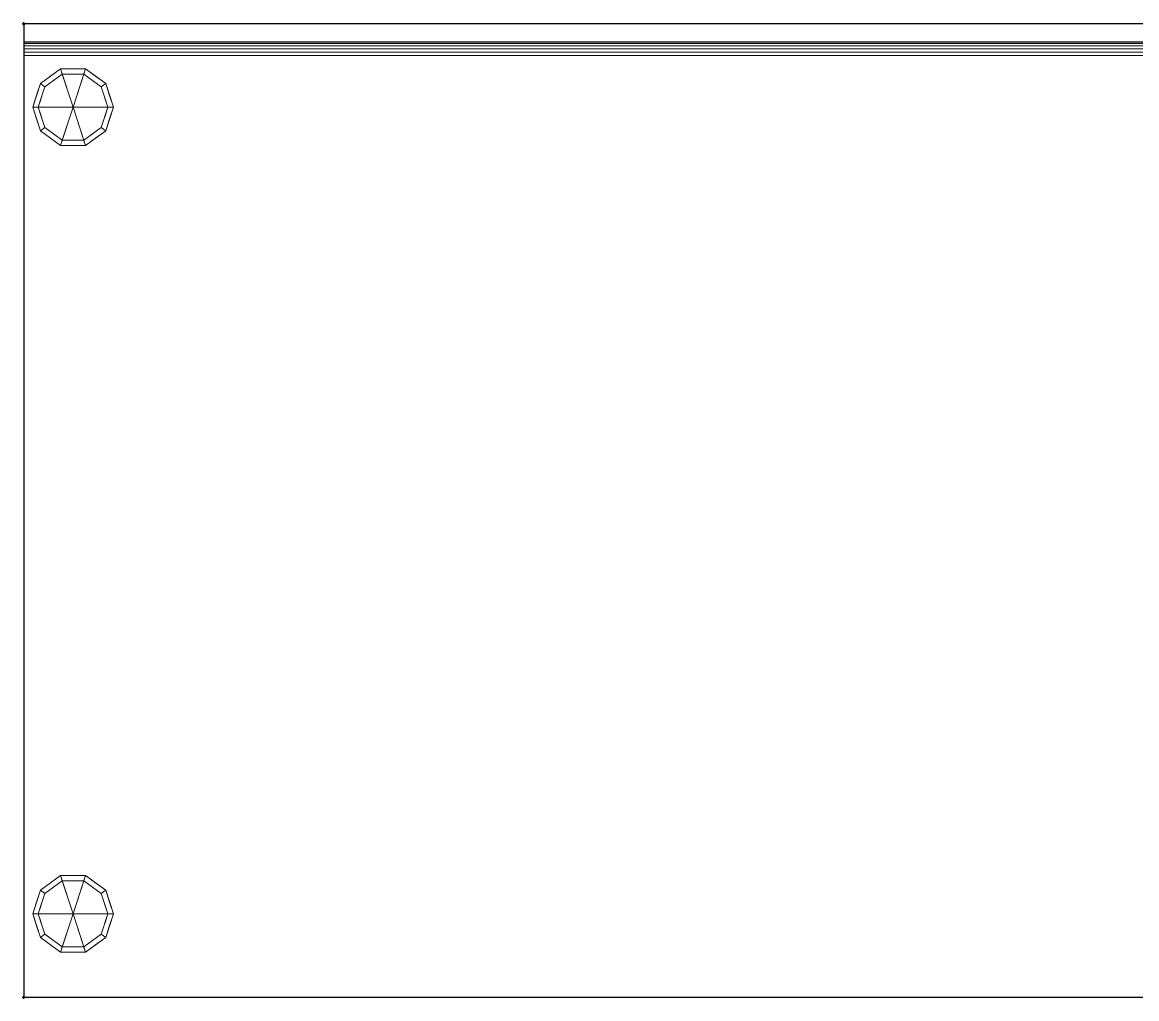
# Model space of a CAD drawing. Header units: millimetres. Extents: x -1 to 1601, y -701 to 1.
# Drawn here: x -1 to 800, y -701 to 1 of the extents above; entities that cross this region are included whole.
import ezdxf

# ---------------------------------------------------------------- set-up
doc = ezdxf.new("R2010")
doc.units = ezdxf.units.MM
doc.header["$PDMODE"] = 34
for name, color, linetype in [('IQ_200_2D', 1, 'Continuous'), ('IQ_200_3D', 1, 'Continuous'), ('IQ_204_2D', 7, 'Continuous'), ('IQ_INS_3D', 3, 'Continuous')]:
    doc.layers.add(name, color=color, linetype=linetype)

msp = doc.modelspace()

# ---------------------------------------------------------------- linework, layer by layer
at = {"layer": 'IQ_200_2D'}
for p, q in [((1600, 0), (0, 0)), ((0, 0), (0, -700)), ((0, -700), (1600, -700))]:
    msp.add_line(p, q, dxfattribs=at)
at = {"layer": 'IQ_204_2D', "ltscale": 10}
msp.add_line((0, -13), (1600, -13), dxfattribs=at)
at = {"layer": 'IQ_INS_3D'}
for p in [(0, 0), (0, -700)]:
    msp.add_point(p, dxfattribs=at)

# ---------------------------------------------------------------- meshes
at = {"layer": 'IQ_200_3D', "lineweight": 18}
mesh = msp.add_polyface(dxfattribs=at)
corners = [(0, -23, 900), (0, -20.41, 900.34), (0, -18, 901.34), (0, -15.93, 902.93), (0, -14.34, 905), (0, -13.34, 907.41), (0, -13, 910), (0, -13, 1000), (0, 0, 1000), (0, 0, 850), (0, -700, 850), (0, -700, 900)]
mesh.append_faces([[corners[k] for k in face] for face in [(1, 9, 0), (4, 9, 3)]], dxfattribs={"vtx0": -1, "vtx1": -1})
mesh.append_faces([[corners[k] for k in face] for face in [(9, 5, 6)]], dxfattribs={"vtx0": -1, "vtx2": -1})
mesh.append_faces([[corners[k] for k in face] for face in [(2, 3, 9), (1, 2, 9), (4, 5, 9)]], dxfattribs={"vtx1": -1, "vtx2": -1})
mesh.append_faces([[corners[k] for k in face] for face in [(10, 11, 0, 9)]], dxfattribs={"vtx2": -1})
mesh.append_faces([[corners[k] for k in face] for face in [(6, 7, 8, 9)]], dxfattribs={"vtx3": -1})
mesh = msp.add_polyface(dxfattribs=at)
corners = [(1600, -700, 850), (0, -700, 850), (0, 0, 850), (1600, 0, 850)]
mesh.append_faces([[corners[k] for k in face] for face in [(0, 1, 2, 3)]])
mesh = msp.add_polyface(dxfattribs=at)
corners = [(1600, 0, 850), (0, 0, 850), (0, 0, 1000), (1600, 0, 1000)]
mesh.append_faces([[corners[k] for k in face] for face in [(0, 1, 2, 3)]])
mesh = msp.add_polyface(dxfattribs=at)
corners = [(1600, 0, 1000), (0, 0, 1000), (0, -13, 1000), (1600, -13, 1000)]
mesh.append_faces([[corners[k] for k in face] for face in [(0, 1, 2, 3)]])
mesh = msp.add_polyface(dxfattribs=at)
corners = [(1600, -13, 1000), (0, -13, 1000), (0, -13, 910), (1600, -13, 910)]
mesh.append_faces([[corners[k] for k in face] for face in [(0, 1, 2, 3)]])
mesh = msp.add_polyface(dxfattribs=at)
corners = [(1600, -23, 900), (1600, -20.41, 900.34), (1600, -18, 901.34), (1600, -15.93, 902.93), (1600, -14.34, 905), (1600, -13.34, 907.41), (1600, -13, 910), (0, -13, 910), (0, -13.34, 907.41), (0, -14.34, 905), (0, -15.93, 902.93), (0, -18, 901.34), (0, -20.41, 900.34), (0, -23, 900)]
mesh.append_faces([[corners[k] for k in face] for face in [(8, 5, 6, 7)]], dxfattribs={"vtx0": -1})
mesh.append_faces([[corners[k] for k in face] for face in [(9, 4, 5, 8), (4, 9, 10, 3), (12, 1, 2, 11), (3, 10, 11, 2)]], dxfattribs={"vtx0": -1, "vtx2": -1})
mesh.append_faces([[corners[k] for k in face] for face in [(13, 0, 1, 12)]], dxfattribs={"vtx2": -1})
mesh = msp.add_polyface(dxfattribs=at)
corners = [(1600, -23, 900), (0, -23, 900), (0, -700, 900), (1600, -700, 900)]
mesh.append_faces([[corners[k] for k in face] for face in [(0, 1, 2, 3)]])
mesh = msp.add_polyface(dxfattribs=at)
corners = [(35.5, -60, 850), (64.5, -60, 850), (58.96, -42.95, 850), (44.46, -32.42, 850), (26.54, -32.42, 850), (12.04, -42.95, 850), (6.5, -60, 850)]
mesh.append_faces([[corners[k] for k in face] for face in [(0, 4, 5, 6)]], dxfattribs={"vtx0": -1})
mesh.append_faces([[corners[k] for k in face] for face in [(0, 3, 4)]], dxfattribs={"vtx0": -1, "vtx2": -1})
mesh.append_faces([[corners[k] for k in face] for face in [(0, 1, 2, 3)]], dxfattribs={"vtx3": -1})
mesh = msp.add_polyface(dxfattribs=at)
corners = [(6.5, -60, 850), (12.04, -42.95, 850), (26.54, -32.42, 850), (44.46, -32.42, 850), (58.96, -42.95, 850), (64.5, -60, 850), (64.5, -60, 75), (58.96, -42.95, 75), (44.46, -32.42, 75), (26.54, -32.42, 75), (12.04, -42.95, 75), (6.5, -60, 75), (61.51, -50.81, 850), (61.73, -51.48, 75), (51.71, -37.69, 850), (51.71, -37.69, 75), (35.5, -32.42, 850), (35.5, -32.42, 75), (19.29, -37.69, 850), (19.29, -37.69, 75), (9.49, -50.81, 850), (9.27, -51.48, 75)]
mesh.append_faces([[corners[k] for k in face] for face in [(13, 5, 6), (0, 21, 11)]], dxfattribs={"vtx0": -1})
mesh.append_faces([[corners[k] for k in face] for face in [(7, 12, 13), (5, 13, 12)]], dxfattribs={"vtx0": -1, "vtx1": -1})
mesh.append_faces([[corners[k] for k in face] for face in [(20, 10, 21), (14, 15, 8, 3), (4, 7, 15, 14), (7, 4, 12), (16, 17, 9, 2), (18, 19, 10, 1), (19, 18, 2, 9), (17, 16, 3, 8)]], dxfattribs={"vtx0": -1, "vtx2": -1})
mesh.append_faces([[corners[k] for k in face] for face in [(20, 1, 10), (0, 20, 21)]], dxfattribs={"vtx1": -1, "vtx2": -1})
mesh = msp.add_polyface(dxfattribs=at)
corners = [(6.5, -60, 75), (12.04, -42.95, 75), (26.54, -32.42, 75), (44.46, -32.42, 75), (58.96, -42.95, 75), (64.5, -60, 75), (60.5, -60, 75), (55.73, -45.31, 75), (43.23, -36.22, 75), (27.77, -36.22, 75), (15.27, -45.31, 75), (10.5, -60, 75)]
mesh.append_faces([[corners[k] for k in face] for face in [(10, 1, 2, 9)]], dxfattribs={"vtx0": -1, "vtx2": -1})
mesh.append_faces([[corners[k] for k in face] for face in [(6, 7, 4, 5)]], dxfattribs={"vtx1": -1})
mesh.append_faces([[corners[k] for k in face] for face in [(8, 9, 2, 3), (7, 8, 3, 4)]], dxfattribs={"vtx1": -1, "vtx3": -1})
mesh.append_faces([[corners[k] for k in face] for face in [(11, 0, 1, 10)]], dxfattribs={"vtx2": -1})
mesh = msp.add_polyface(dxfattribs=at)
corners = [(10.5, -60, 75), (15.27, -45.31, 75), (27.77, -36.22, 75), (43.23, -36.22, 75), (55.73, -45.31, 75), (60.5, -60, 75), (60.5, -60, 0), (55.73, -45.31, 0), (43.23, -36.22, 0), (27.77, -36.22, 0), (15.27, -45.31, 0), (10.5, -60, 0), (49.48, -40.76, 75), (49.48, -40.76, 0), (58.11, -52.65, 75), (58.11, -52.65, 0), (35.5, -36.22, 75), (35.5, -36.22, 0), (21.52, -40.76, 0), (21.52, -40.76, 75), (13.59, -50.5, 0), (12.89, -52.65, 75), (12.04, -55.25, 0)]
mesh.append_faces([[corners[k] for k in face] for face in [(15, 14, 5, 6)]], dxfattribs={"vtx0": -1})
mesh.append_faces([[corners[k] for k in face] for face in [(1, 20, 21), (21, 22, 0), (20, 1, 10)]], dxfattribs={"vtx0": -1, "vtx1": -1})
mesh.append_faces([[corners[k] for k in face] for face in [(14, 15, 7, 4), (21, 20, 22)]], dxfattribs={"vtx0": -1, "vtx2": -1})
mesh.append_faces([[corners[k] for k in face] for face in [(3, 12, 13, 8), (7, 13, 12, 4), (18, 10, 1, 19), (17, 9, 2, 16), (9, 18, 19, 2), (16, 3, 8, 17)]], dxfattribs={"vtx1": -1, "vtx3": -1})
mesh.append_faces([[corners[k] for k in face] for face in [(22, 11, 0)]], dxfattribs={"vtx2": -1})
mesh = msp.add_polyface(dxfattribs=at)
corners = [(10.5, -60, 0), (15.27, -45.31, 0), (27.77, -36.22, 0), (43.23, -36.22, 0), (55.73, -45.31, 0), (60.5, -60, 0), (35.5, -60, 0)]
mesh.append_faces([[corners[k] for k in face] for face in [(1, 2, 6, 0)]], dxfattribs={"vtx1": -1})
mesh.append_faces([[corners[k] for k in face] for face in [(2, 3, 6)]], dxfattribs={"vtx1": -1, "vtx2": -1})
mesh.append_faces([[corners[k] for k in face] for face in [(4, 5, 6, 3)]], dxfattribs={"vtx2": -1})
mesh = msp.add_polyface(dxfattribs=at)
corners = [(35.5, -60, 850), (6.5, -60, 850), (12.04, -77.05, 850), (26.54, -87.58, 850), (44.46, -87.58, 850), (58.96, -77.05, 850), (64.5, -60, 850)]
mesh.append_faces([[corners[k] for k in face] for face in [(0, 4, 5, 6)]], dxfattribs={"vtx0": -1})
mesh.append_faces([[corners[k] for k in face] for face in [(4, 0, 3)]], dxfattribs={"vtx0": -1, "vtx1": -1})
mesh.append_faces([[corners[k] for k in face] for face in [(0, 1, 2, 3)]], dxfattribs={"vtx3": -1})
mesh = msp.add_polyface(dxfattribs=at)
corners = [(64.5, -60, 850), (58.96, -77.05, 850), (44.46, -87.58, 850), (26.54, -87.58, 850), (12.04, -77.05, 850), (6.5, -60, 850), (6.5, -60, 75), (12.04, -77.05, 75), (26.54, -87.58, 75), (44.46, -87.58, 75), (58.96, -77.05, 75), (64.5, -60, 75), (9.49, -69.19, 75), (9.27, -68.52, 850), (19.29, -82.31, 850), (19.29, -82.31, 75), (35.5, -87.58, 850), (35.5, -87.58, 75), (51.71, -82.31, 850), (51.71, -82.31, 75), (61.51, -69.19, 850), (61.73, -68.52, 75)]
mesh.append_faces([[corners[k] for k in face] for face in [(6, 13, 5)]], dxfattribs={"vtx0": -1})
mesh.append_faces([[corners[k] for k in face] for face in [(7, 4, 12), (1, 10, 20)]], dxfattribs={"vtx0": -1, "vtx1": -1})
mesh.append_faces([[corners[k] for k in face] for face in [(14, 15, 8, 3), (4, 7, 15, 14), (12, 4, 13), (10, 1, 18, 19), (20, 10, 21), (2, 9, 19, 18), (9, 2, 16)]], dxfattribs={"vtx0": -1, "vtx2": -1})
mesh.append_faces([[corners[k] for k in face] for face in [(6, 12, 13), (0, 20, 21), (8, 17, 3)]], dxfattribs={"vtx1": -1, "vtx2": -1})
mesh.append_faces([[corners[k] for k in face] for face in [(17, 9, 16, 3)]], dxfattribs={"vtx1": -1, "vtx3": -1})
mesh.append_faces([[corners[k] for k in face] for face in [(21, 11, 0)]], dxfattribs={"vtx2": -1})
mesh = msp.add_polyface(dxfattribs=at)
corners = [(64.5, -60, 75), (58.96, -77.05, 75), (44.46, -87.58, 75), (26.54, -87.58, 75), (12.04, -77.05, 75), (6.5, -60, 75), (10.5, -60, 75), (15.27, -74.69, 75), (27.77, -83.78, 75), (43.23, -83.78, 75), (55.73, -74.69, 75), (60.5, -60, 75)]
mesh.append_faces([[corners[k] for k in face] for face in [(1, 10, 11, 0)]], dxfattribs={"vtx0": -1})
mesh.append_faces([[corners[k] for k in face] for face in [(3, 8, 9, 2), (2, 9, 10, 1)]], dxfattribs={"vtx0": -1, "vtx2": -1})
mesh.append_faces([[corners[k] for k in face] for face in [(3, 4, 7, 8)]], dxfattribs={"vtx1": -1, "vtx3": -1})
mesh.append_faces([[corners[k] for k in face] for face in [(4, 5, 6, 7)]], dxfattribs={"vtx3": -1})
mesh = msp.add_polyface(dxfattribs=at)
corners = [(60.5, -60, 75), (55.73, -74.69, 75), (43.23, -83.78, 75), (27.77, -83.78, 75), (15.27, -74.69, 75), (10.5, -60, 75), (10.5, -60, 0), (15.27, -74.69, 0), (27.77, -83.78, 0), (43.23, -83.78, 0), (55.73, -74.69, 0), (60.5, -60, 0), (13.59, -69.5, 75), (12.89, -67.35, 0), (21.52, -79.24, 0), (21.52, -79.24, 75), (35.5, -83.78, 75), (35.5, -83.78, 0), (49.48, -79.24, 0), (49.48, -79.24, 75), (57.41, -69.5, 0), (58.11, -67.35, 75), (12.04, -64.75, 75), (58.96, -64.75, 0)]
mesh.append_faces([[corners[k] for k in face] for face in [(7, 12, 13), (21, 23, 0), (1, 20, 21), (20, 1, 10)]], dxfattribs={"vtx0": -1, "vtx1": -1})
mesh.append_faces([[corners[k] for k in face] for face in [(13, 12, 22), (7, 4, 12), (21, 20, 23)]], dxfattribs={"vtx0": -1, "vtx2": -1})
mesh.append_faces([[corners[k] for k in face] for face in [(6, 13, 22)]], dxfattribs={"vtx1": -1, "vtx2": -1})
mesh.append_faces([[corners[k] for k in face] for face in [(15, 4, 7, 14), (3, 15, 14, 8), (17, 9, 2, 16), (19, 2, 9, 18), (18, 10, 1, 19), (16, 3, 8, 17)]], dxfattribs={"vtx1": -1, "vtx3": -1})
mesh.append_faces([[corners[k] for k in face] for face in [(22, 5, 6), (23, 11, 0)]], dxfattribs={"vtx2": -1})
mesh = msp.add_polyface(dxfattribs=at)
corners = [(60.5, -60, 0), (55.73, -74.69, 0), (43.23, -83.78, 0), (27.77, -83.78, 0), (15.27, -74.69, 0), (10.5, -60, 0), (35.5, -60, 0)]
mesh.append_faces([[corners[k] for k in face] for face in [(3, 6, 2)]], dxfattribs={"vtx0": -1, "vtx1": -1})
mesh.append_faces([[corners[k] for k in face] for face in [(1, 2, 6, 0)]], dxfattribs={"vtx1": -1})
mesh.append_faces([[corners[k] for k in face] for face in [(4, 5, 6, 3)]], dxfattribs={"vtx2": -1})
mesh = msp.add_polyface(dxfattribs=at)
corners = [(35.5, -640, 850), (64.5, -640, 850), (58.96, -622.95, 850), (44.46, -612.42, 850), (26.54, -612.42, 850), (12.04, -622.95, 850), (6.5, -640, 850)]
mesh.append_faces([[corners[k] for k in face] for face in [(0, 4, 5, 6)]], dxfattribs={"vtx0": -1})
mesh.append_faces([[corners[k] for k in face] for face in [(0, 3, 4)]], dxfattribs={"vtx0": -1, "vtx2": -1})
mesh.append_faces([[corners[k] for k in face] for face in [(0, 1, 2, 3)]], dxfattribs={"vtx3": -1})
mesh = msp.add_polyface(dxfattribs=at)
corners = [(6.5, -640, 850), (12.04, -622.95, 850), (26.54, -612.42, 850), (44.46, -612.42, 850), (58.96, -622.95, 850), (64.5, -640, 850), (64.5, -640, 75), (58.96, -622.95, 75), (44.46, -612.42, 75), (26.54, -612.42, 75), (12.04, -622.95, 75), (6.5, -640, 75), (61.51, -630.81, 850), (61.73, -631.48, 75), (51.71, -617.69, 850), (51.71, -617.69, 75), (35.5, -612.42, 850), (35.5, -612.42, 75), (19.29, -617.69, 850), (19.29, -617.69, 75), (9.49, -630.81, 850), (9.27, -631.48, 75)]
mesh.append_faces([[corners[k] for k in face] for face in [(13, 5, 6), (0, 21, 11)]], dxfattribs={"vtx0": -1})
mesh.append_faces([[corners[k] for k in face] for face in [(7, 12, 13), (5, 13, 12)]], dxfattribs={"vtx0": -1, "vtx1": -1})
mesh.append_faces([[corners[k] for k in face] for face in [(20, 10, 21), (14, 15, 8, 3), (4, 7, 15, 14), (7, 4, 12), (16, 17, 9, 2), (18, 19, 10, 1), (19, 18, 2, 9), (17, 16, 3, 8)]], dxfattribs={"vtx0": -1, "vtx2": -1})
mesh.append_faces([[corners[k] for k in face] for face in [(20, 1, 10), (0, 20, 21)]], dxfattribs={"vtx1": -1, "vtx2": -1})
mesh = msp.add_polyface(dxfattribs=at)
corners = [(6.5, -640, 75), (12.04, -622.95, 75), (26.54, -612.42, 75), (44.46, -612.42, 75), (58.96, -622.95, 75), (64.5, -640, 75), (60.5, -640, 75), (55.73, -625.31, 75), (43.23, -616.22, 75), (27.77, -616.22, 75), (15.27, -625.31, 75), (10.5, -640, 75)]
mesh.append_faces([[corners[k] for k in face] for face in [(10, 1, 2, 9)]], dxfattribs={"vtx0": -1, "vtx2": -1})
mesh.append_faces([[corners[k] for k in face] for face in [(6, 7, 4, 5)]], dxfattribs={"vtx1": -1})
mesh.append_faces([[corners[k] for k in face] for face in [(8, 9, 2, 3), (7, 8, 3, 4)]], dxfattribs={"vtx1": -1, "vtx3": -1})
mesh.append_faces([[corners[k] for k in face] for face in [(11, 0, 1, 10)]], dxfattribs={"vtx2": -1})
mesh = msp.add_polyface(dxfattribs=at)
corners = [(10.5, -640, 75), (15.27, -625.31, 75), (27.77, -616.22, 75), (43.23, -616.22, 75), (55.73, -625.31, 75), (60.5, -640, 75), (60.5, -640, 0), (55.73, -625.31, 0), (43.23, -616.22, 0), (27.77, -616.22, 0), (15.27, -625.31, 0), (10.5, -640, 0), (49.48, -620.76, 75), (49.48, -620.76, 0), (58.11, -632.65, 75), (58.11, -632.65, 0), (35.5, -616.22, 75), (35.5, -616.22, 0), (21.52, -620.76, 0), (21.52, -620.76, 75), (13.59, -630.5, 0), (12.89, -632.65, 75), (12.04, -635.25, 0)]
mesh.append_faces([[corners[k] for k in face] for face in [(15, 14, 5, 6)]], dxfattribs={"vtx0": -1})
mesh.append_faces([[corners[k] for k in face] for face in [(1, 20, 21), (21, 22, 0), (20, 1, 10)]], dxfattribs={"vtx0": -1, "vtx1": -1})
mesh.append_faces([[corners[k] for k in face] for face in [(14, 15, 7, 4), (21, 20, 22)]], dxfattribs={"vtx0": -1, "vtx2": -1})
mesh.append_faces([[corners[k] for k in face] for face in [(3, 12, 13, 8), (7, 13, 12, 4), (18, 10, 1, 19), (17, 9, 2, 16), (9, 18, 19, 2), (16, 3, 8, 17)]], dxfattribs={"vtx1": -1, "vtx3": -1})
mesh.append_faces([[corners[k] for k in face] for face in [(22, 11, 0)]], dxfattribs={"vtx2": -1})
mesh = msp.add_polyface(dxfattribs=at)
corners = [(10.5, -640, 0), (15.27, -625.31, 0), (27.77, -616.22, 0), (43.23, -616.22, 0), (55.73, -625.31, 0), (60.5, -640, 0), (35.5, -640, 0)]
mesh.append_faces([[corners[k] for k in face] for face in [(1, 2, 6, 0)]], dxfattribs={"vtx1": -1})
mesh.append_faces([[corners[k] for k in face] for face in [(2, 3, 6)]], dxfattribs={"vtx1": -1, "vtx2": -1})
mesh.append_faces([[corners[k] for k in face] for face in [(4, 5, 6, 3)]], dxfattribs={"vtx2": -1})
mesh = msp.add_polyface(dxfattribs=at)
corners = [(35.5, -640, 850), (6.5, -640, 850), (12.04, -657.05, 850), (26.54, -667.58, 850), (44.46, -667.58, 850), (58.96, -657.05, 850), (64.5, -640, 850)]
mesh.append_faces([[corners[k] for k in face] for face in [(0, 4, 5, 6)]], dxfattribs={"vtx0": -1})
mesh.append_faces([[corners[k] for k in face] for face in [(4, 0, 3)]], dxfattribs={"vtx0": -1, "vtx1": -1})
mesh.append_faces([[corners[k] for k in face] for face in [(0, 1, 2, 3)]], dxfattribs={"vtx3": -1})
mesh = msp.add_polyface(dxfattribs=at)
corners = [(64.5, -640, 850), (58.96, -657.05, 850), (44.46, -667.58, 850), (26.54, -667.58, 850), (12.04, -657.05, 850), (6.5, -640, 850), (6.5, -640, 75), (12.04, -657.05, 75), (26.54, -667.58, 75), (44.46, -667.58, 75), (58.96, -657.05, 75), (64.5, -640, 75), (9.49, -649.19, 75), (9.27, -648.52, 850), (19.29, -662.31, 850), (19.29, -662.31, 75), (35.5, -667.58, 850), (35.5, -667.58, 75), (51.71, -662.31, 850), (51.71, -662.31, 75), (61.51, -649.19, 850), (61.73, -648.52, 75)]
mesh.append_faces([[corners[k] for k in face] for face in [(6, 13, 5)]], dxfattribs={"vtx0": -1})
mesh.append_faces([[corners[k] for k in face] for face in [(7, 4, 12), (1, 10, 20)]], dxfattribs={"vtx0": -1, "vtx1": -1})
mesh.append_faces([[corners[k] for k in face] for face in [(14, 15, 8, 3), (4, 7, 15, 14), (12, 4, 13), (10, 1, 18, 19), (20, 10, 21), (2, 9, 19, 18), (9, 2, 16)]], dxfattribs={"vtx0": -1, "vtx2": -1})
mesh.append_faces([[corners[k] for k in face] for face in [(6, 12, 13), (0, 20, 21), (8, 17, 3)]], dxfattribs={"vtx1": -1, "vtx2": -1})
mesh.append_faces([[corners[k] for k in face] for face in [(17, 9, 16, 3)]], dxfattribs={"vtx1": -1, "vtx3": -1})
mesh.append_faces([[corners[k] for k in face] for face in [(21, 11, 0)]], dxfattribs={"vtx2": -1})
mesh = msp.add_polyface(dxfattribs=at)
corners = [(64.5, -640, 75), (58.96, -657.05, 75), (44.46, -667.58, 75), (26.54, -667.58, 75), (12.04, -657.05, 75), (6.5, -640, 75), (10.5, -640, 75), (15.27, -654.69, 75), (27.77, -663.78, 75), (43.23, -663.78, 75), (55.73, -654.69, 75), (60.5, -640, 75)]
mesh.append_faces([[corners[k] for k in face] for face in [(1, 10, 11, 0)]], dxfattribs={"vtx0": -1})
mesh.append_faces([[corners[k] for k in face] for face in [(3, 8, 9, 2), (2, 9, 10, 1)]], dxfattribs={"vtx0": -1, "vtx2": -1})
mesh.append_faces([[corners[k] for k in face] for face in [(3, 4, 7, 8)]], dxfattribs={"vtx1": -1, "vtx3": -1})
mesh.append_faces([[corners[k] for k in face] for face in [(4, 5, 6, 7)]], dxfattribs={"vtx3": -1})
mesh = msp.add_polyface(dxfattribs=at)
corners = [(60.5, -640, 75), (55.73, -654.69, 75), (43.23, -663.78, 75), (27.77, -663.78, 75), (15.27, -654.69, 75), (10.5, -640, 75), (10.5, -640, 0), (15.27, -654.69, 0), (27.77, -663.78, 0), (43.23, -663.78, 0), (55.73, -654.69, 0), (60.5, -640, 0), (13.59, -649.5, 75), (12.89, -647.35, 0), (21.52, -659.24, 0), (21.52, -659.24, 75), (35.5, -663.78, 75), (35.5, -663.78, 0), (49.48, -659.24, 0), (49.48, -659.24, 75), (57.41, -649.5, 0), (58.11, -647.35, 75), (12.04, -644.75, 75), (58.96, -644.75, 0)]
mesh.append_faces([[corners[k] for k in face] for face in [(7, 12, 13), (21, 23, 0), (1, 20, 21), (20, 1, 10)]], dxfattribs={"vtx0": -1, "vtx1": -1})
mesh.append_faces([[corners[k] for k in face] for face in [(13, 12, 22), (7, 4, 12), (21, 20, 23)]], dxfattribs={"vtx0": -1, "vtx2": -1})
mesh.append_faces([[corners[k] for k in face] for face in [(6, 13, 22)]], dxfattribs={"vtx1": -1, "vtx2": -1})
mesh.append_faces([[corners[k] for k in face] for face in [(15, 4, 7, 14), (3, 15, 14, 8), (17, 9, 2, 16), (19, 2, 9, 18), (18, 10, 1, 19), (16, 3, 8, 17)]], dxfattribs={"vtx1": -1, "vtx3": -1})
mesh.append_faces([[corners[k] for k in face] for face in [(22, 5, 6), (23, 11, 0)]], dxfattribs={"vtx2": -1})
mesh = msp.add_polyface(dxfattribs=at)
corners = [(60.5, -640, 0), (55.73, -654.69, 0), (43.23, -663.78, 0), (27.77, -663.78, 0), (15.27, -654.69, 0), (10.5, -640, 0), (35.5, -640, 0)]
mesh.append_faces([[corners[k] for k in face] for face in [(3, 6, 2)]], dxfattribs={"vtx0": -1, "vtx1": -1})
mesh.append_faces([[corners[k] for k in face] for face in [(1, 2, 6, 0)]], dxfattribs={"vtx1": -1})
mesh.append_faces([[corners[k] for k in face] for face in [(4, 5, 6, 3)]], dxfattribs={"vtx2": -1})
mesh = msp.add_polyface(dxfattribs=at)
corners = [(1600, -700, 900), (0, -700, 900), (0, -700, 850), (1600, -700, 850)]
mesh.append_faces([[corners[k] for k in face] for face in [(0, 1, 2, 3)]])

doc.saveas('drawing.dxf')
